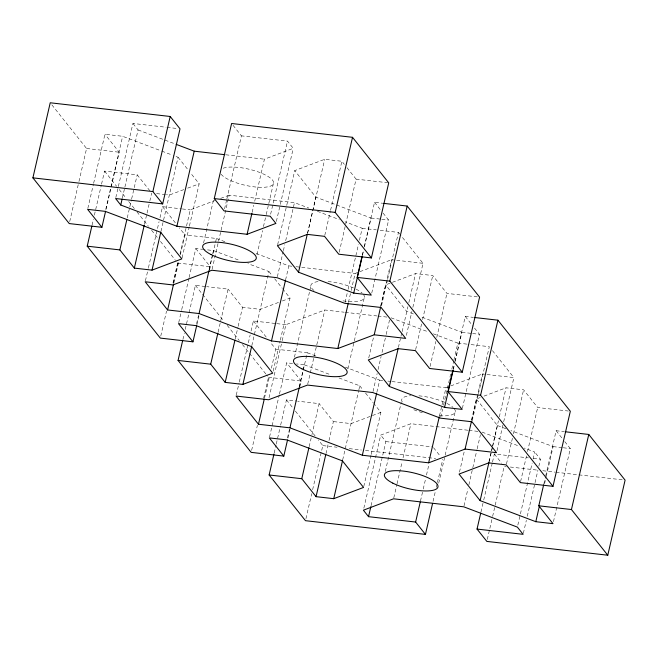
<?xml version="1.0" encoding="UTF-8"?>
<svg xmlns="http://www.w3.org/2000/svg" width="658" height="658" viewBox="0 0 658 658"><rect width="100%" height="100%" fill="white"/><g stroke="black" fill="none" stroke-linecap="round" stroke-linejoin="round"><path stroke-width="0.49" stroke-dasharray="3.29 2.47" d="M69.707 221.565L78.721 182.529M78.952 181.526L86.576 148.494L51.505 104.383M87.843 208.339L93.395 184.314M93.625 183.319L104.951 134.265L122.635 136.288L160.865 150.756M92.071 225.159L93.461 219.147M94.382 215.141L101.316 185.112M101.546 184.108L104.548 171.096L137.201 174.831L150.411 191.445M105.765 209.359L122.635 136.288M106.053 209.285L119.221 152.22L104.951 134.265M115.824 197.523L118.136 187.514M118.366 186.518L132.924 123.449L165.989 127.224M122.363 198L124.675 187.991M124.905 186.987L138.081 129.93L132.924 123.449M127.265 217.872L129.577 207.862M129.807 206.859L131.419 199.851M131.649 198.856L137.201 174.831M144.505 224.065L146.816 214.056M147.047 213.052L149.588 202.039M149.827 201.035L151.669 193.033M145.434 280.769L148.206 268.76M148.437 267.757L159.063 221.705M159.993 217.699L162.534 206.694L181.345 208.841M160.963 231.345L163.349 221.08M163.579 220.076L178.063 157.262L173.284 155.461M160.758 336.09L166.54 311.061M173.005 283.03L177.627 263.011L175.727 260.617M173.383 282.932L178.236 261.917M180.086 253.906L186.329 226.878M186.559 225.875L190.252 209.861L214.944 200.542M173.852 282.932L178.705 261.909M180.325 254.901L184.947 234.881L179.338 227.833M182.069 257.887L189.233 226.854M189.463 225.85L199.168 183.804L190.853 173.35M178.705 322.617L181.476 310.609M181.707 309.605L188.871 278.573M189.101 277.569L195.804 248.543L202.68 249.324M203.585 242.909L213.521 199.868M182.924 339.421L184.314 333.417M185.235 329.411L195.401 285.366L205.609 286.534M196.619 323.637L198.7 314.631M209.104 269.583L212.567 254.564M212.797 253.56L213.496 250.558L203.667 249.44M209.252 269.509L212.715 254.49M212.945 253.486L216.416 238.476L184.947 234.881M196.874 324.805L199.185 314.795M209.581 269.747L210.28 266.745L195.804 248.543M224.551 208.923L226.632 199.909M226.862 198.913L241.42 135.844L232.833 125.045M212.09 269.254L220.874 231.213M221.104 230.21L229.19 195.171L294.471 202.631L308.783 208.043M218.119 332.142L228.055 289.101L206.628 286.649M252.179 212.254L253.791 205.247M254.72 201.241L264.426 159.195L293.246 148.33L287.497 141.108L241.42 135.844M235.136 339.339L237.908 327.33M238.138 326.327L242.531 307.302L228.055 289.101M256.99 254.613L262.534 230.588M263.455 226.582L266.005 215.569M266.235 214.566L268.546 204.556M268.777 203.561L273.629 182.537M270.627 214.187L287.497 141.108M236.288 395.047L239.06 383.03M239.29 382.035L250.155 334.98M251.076 330.974L253.388 320.964L275.735 323.522M276.368 221.409L280.069 205.386M280.3 204.391L293.246 148.33M251.825 345.623L268.925 271.54L247.901 263.587M277.651 244.677L294.751 170.595L324.698 159.302L341.889 161.268L344.356 164.377M277.372 276.705L283.146 251.685M283.384 250.682L284.766 244.677M285.695 240.672L294.471 202.631M285.58 279.897L288.821 265.881L254.523 252.894M251.619 450.368L257.393 425.339M263.636 398.312L268.489 377.289L266.58 374.887M264.475 398.205L269.566 376.179M271.409 368.176L275.801 349.151L270.199 342.111M273.152 371.161L280.086 341.132M280.316 340.128L290.03 298.082L282.989 289.232M269.023 397.753L281.961 341.699M282.192 340.696L285.893 324.682L324.83 309.992L344.208 312.205M307.541 233.179L315.856 197.137L294.751 170.595M307.59 233.384L324.698 159.302M269.558 436.896L279.272 394.849M279.502 393.846L286.666 362.813L292.555 363.487M294.439 357.187L310.847 286.107M274.213 452.951L276.064 444.94M276.294 443.944L280.456 425.923M280.686 424.92L286.46 399.891L296.668 401.059M324.789 235.35L330.332 211.317M330.563 210.321L341.889 161.268M287.48 437.915L289.561 428.901M299.267 386.855L304.35 364.836L296.487 363.94M299.415 386.789L307.27 352.746L275.801 349.151M287.965 438.08L290.046 429.065M299.752 387.019L301.134 381.015L286.666 362.813M307.73 384.075L313.973 357.047M314.203 356.044L324.83 309.992M339.215 252.203L345.458 225.176M345.689 224.172L356.085 179.124L346.824 167.477M309.17 446.667L311.711 435.662M311.941 434.658L319.114 403.625L297.687 401.174M345.096 302.343L347.868 290.334M348.098 289.331L358.503 244.282M359.424 240.277L362.196 228.268L345.031 221.762M348.427 302.483L350.969 291.478M351.199 290.474L355.131 273.457L358.964 272.009M362.278 255.378L363.438 250.369M364.359 246.372L374.534 202.319L382.693 203.256M362.517 255.074L363.438 251.068M364.368 247.063L371.071 218.037L315.856 197.137M305.937 518.685L311.711 493.656M312.64 489.651L322.807 445.606L318.34 439.988M325.99 453.617L328.071 444.602M328.992 440.597L333.384 421.581L319.114 403.625M347.843 368.883L354.086 341.856M354.317 340.86L364.483 296.807M371.745 293.114L388.615 220.035L383.104 213.11M342.678 459.893L358.626 390.819M358.857 389.824L359.778 385.818L337.801 377.495M368.743 357.944L373.826 335.925M380.76 305.888L385.613 284.873L415.552 273.58L432.75 275.546L446.946 293.402L477.552 296.898M380.924 305.764L391.551 259.721L395.614 260.181M381.582 305.485L387.356 280.456M387.587 279.453L398.452 232.406L377.305 229.987M373.012 391.526L377.166 373.514M378.095 369.508L381.097 356.496M382.027 352.491L385.95 335.473M386.18 334.47L389.651 319.451M376.902 392.168L379.674 380.151L345.376 367.172M363.784 486.435L370.947 455.402M371.178 454.407L380.883 412.36L373.851 403.51M398.394 347.449L401.865 332.43M402.145 331.64L407.927 306.612M408.848 302.606L415.552 273.58M363.849 508.182L380.719 435.111L410.905 423.719L467.896 430.233M406.381 335.391L411.933 311.366M412.854 307.36L423.028 263.315L400.344 234.783M371.079 505.657L385.876 441.592L380.719 435.111M385.3 471.465L401.24 402.392M415.642 349.62L421.655 323.596M422.576 319.591L432.75 275.546M393.805 497.802L396.807 484.79M397.045 483.786L402.128 461.76M403.05 457.762L410.905 423.719M430.069 366.473L435.851 341.453M436.772 337.447L446.946 293.402M439.519 415.757L441.831 405.747M442.061 404.752L445.992 387.726L449.825 386.287M420.478 501.026L423.02 490.013M423.25 489.017L425.561 478.999M426.491 475.002L429.032 463.989M440.737 417.164L442.587 409.153M443.508 405.155L450.672 374.122M451.832 369.113L453.675 361.102M453.905 360.107L457.836 343.089L433.038 333.696M453.025 369.508L453.946 365.503M454.875 361.497L465.272 316.449L473.431 317.386M453.354 369.344L454.283 365.338M455.204 361.332L461.908 332.298L420.034 316.457M433.063 501.355L435.374 491.345M436.303 487.339L437.225 483.334M437.455 482.339L442.776 459.309M438.705 483.161L444.94 456.134M445.17 455.13L455.344 411.086M462.368 408.388L479.468 334.305L472.683 325.768M459.481 472.082L464.342 451.059M471.506 420.026L476.359 399.003L480.184 397.555M471.778 420.043L482.413 373.991L513.882 377.593L503.485 422.642M472.205 420.758L478.218 394.734M478.448 393.731L489.305 346.684L467.986 344.249M464.022 505.821L467.945 488.804M468.874 484.798L472.567 468.784M472.798 467.78L476.96 449.759M477.19 448.764L480.43 434.749M488.935 461.883L492.406 446.872M492.636 445.869L498.41 420.84M499.34 416.843L506.035 387.809L523.604 389.816L537.685 407.532L568.29 411.028M489.141 461.579L491.452 451.569M491.682 450.574L492.373 447.572M492.603 446.568L497.456 425.545L476.359 399.003M480.965 512.047L483.507 501.034M483.737 500.031L492.283 462.993M492.521 461.99L494.364 453.987L528.423 457.878M497.012 450.664L503.247 423.637M487.307 539.404L489.618 529.394M489.848 528.39L492.39 517.377M492.62 516.382L504.176 466.325L506.208 466.555M506.495 463.89L512.508 437.866M513.429 433.861L523.604 389.816M520.585 481.607L526.589 455.583M527.519 451.577L537.685 407.532M517.83 525.1L532.166 463.035M533.087 459.029L534.707 452.03L524.179 448.04M523.349 533.325L526.351 520.313M527.272 516.308L537.907 470.264M538.828 466.259L540.448 459.251L534.707 452.03M543.878 483.786L545.498 476.779M545.729 475.775L556.133 430.727L564.293 431.656M544.577 483.655L545.967 477.65M546.198 476.647L553.131 446.618L510.896 430.628M553.452 521.662L570.322 448.583L564.77 441.592M183.779 189.611L169.361 195.048L166.408 194.71M187.629 188.163L199.168 183.804M220.644 198.395L229.19 195.171M359.926 271.647L391.551 259.721M278.49 302.433L260.214 309.326L242.531 307.302M282.331 300.986L290.03 298.082M450.779 385.925L482.413 373.991M380.883 412.36L351.076 423.604L333.384 421.581M484.017 396.116L506.035 387.809M166.992 127.339L178.005 128.598M225.76 154.778L264.426 159.195M356.085 179.124L387.71 182.735M86.576 148.494L119.221 152.22M156.588 193.592L165.429 194.603M371.071 218.037L380.817 219.147M381.796 219.262L388.615 220.035M362.196 228.268L376.294 229.872M182.332 208.956L190.252 209.861M396.634 260.297L423.028 263.315M288.821 265.881L291.881 266.227M295.96 266.696L355.131 273.457M177.627 263.011L210.28 266.745M345.228 312.328L376.853 315.939M377.873 316.054L387.052 317.098M461.908 332.298L471.663 333.417M472.641 333.532L479.468 334.305M457.836 343.089L466.974 344.126M276.755 323.637L285.893 324.682M379.674 380.151L382.734 380.505M387.842 381.089L390.901 381.434M391.921 381.55L445.992 387.726M268.489 377.289L301.134 381.015M468.907 430.348L478.07 431.393M553.131 446.618L562.236 447.654M563.248 447.769L570.322 448.583M385.876 441.592L432.964 446.971M533.432 458.445L540.448 459.251M322.807 445.606L337.036 447.234M349.242 448.624L361.439 450.023M365.503 450.483L435.654 458.494M510.279 467.024L537.709 470.157M542.792 470.733L554.99 472.131M556.002 472.247L623.068 479.904M138.081 129.93L175.184 143.97M161.819 151.118L172.33 155.099M317.37 211.292L339.306 219.599M216.416 238.476L224.987 241.716M413.38 313.932L406.718 311.415L385.613 284.873M213.496 250.558L240.252 260.691M391.066 317.814L428.268 331.895M307.27 352.746L315.848 355.994M497.456 425.545L506.101 428.81M304.35 364.836L331.114 374.961M482.075 432.109L519.392 446.231M374.534 202.319L380.653 210.025M398.452 232.406L399.71 233.993M465.272 316.449L472.066 324.994M492.455 350.64L513.882 377.593M556.133 430.727L562.302 438.491M494.364 453.987L501.725 463.24M433.573 447.736L440.317 456.224M178.063 157.262L188.295 170.134M268.925 271.54L272.124 275.562M274.682 278.778L282.356 288.434M359.778 385.818L362.977 389.84M365.535 393.056L373.209 402.704M162.534 206.694L176.229 223.917M253.388 320.964L267.09 338.196M104.548 171.096L116.622 186.28M119.164 189.479L126.155 198.272M128.697 201.471L134.421 208.66M136.963 211.86L148.395 226.245M151.579 230.242L157.928 238.237M160.47 241.428L175.086 259.811M195.401 285.366L223.366 320.536M227.183 325.332L239.257 340.523M242.432 344.512L248.79 352.507M249.423 353.305L265.947 374.089M286.46 399.891L292.835 407.911M295.393 411.118L315.157 435.983M223.177 168.242A27.471 8.258 13 0 1 265.199 174.872A27.471 8.258 13 0 1 260.922 187.324A27.471 8.258 13 0 1 221.113 174.247M363.364 294.397A27.471 8.258 13 0 1 342.464 300.78M313.973 290.482A27.471 8.258 13 0 1 319.804 281.418M328.054 281.558A27.471 8.258 13 0 1 353.757 288.056M356.06 289.142A27.471 8.258 13 0 1 362.13 293.106M454.217 408.667A27.471 8.258 13 0 1 438.138 415.642M422.362 412.681A27.471 8.258 13 0 1 411.637 408.783M402.252 401.964A27.471 8.258 13 0 1 410.658 395.688M418.907 395.828A27.471 8.258 13 0 1 443.796 401.972M446.914 403.42A27.471 8.258 13 0 1 452.992 407.376"/><path stroke-width="0.99" d="M105.593 211.284L101.891 227.298L69.246 223.572L32.9 177.857L50.23 102.78L170.2 116.482L180.012 128.828L162.682 203.906L115.594 198.527L120.743 205.008L176.879 226.253L247.095 234.281L275.908 223.407L270.167 216.186L224.082 210.922L214.269 198.584L231.608 123.498L352.524 137.316L388.73 182.85L371.4 257.936L338.755 254.202L324.559 236.345L307.36 234.38L277.421 245.673L298.526 272.215L353.733 293.114L371.285 295.121L357.195 277.405L362.048 256.381M196.643 325.809L192.942 341.823L160.297 338.089L87.218 246.174L91.84 226.155M120.743 205.008L122.133 199.004M101.891 227.298L87.613 209.343L105.305 211.366L160.733 232.348L181.838 258.89L152.023 270.134L134.339 268.11L119.863 249.908L126.797 219.879M134.339 268.11L144.275 225.061M162.682 203.906L152.87 191.568L170.2 116.482M152.023 270.134L160.807 232.093M176.879 226.253L194.217 151.175L176.138 144.332M167.609 309.959L145.196 281.772L172.922 284.939L211.86 270.249L277.141 277.709L344.866 303.346L381.114 307.483L405.69 338.393L374.221 334.799L337.801 348.534L271.483 340.959L199.078 313.553L167.609 309.959L173.622 283.927M287.497 440.079L283.804 456.101L251.159 452.367L178.071 360.444L182.694 340.425M199.078 313.553L209.022 270.512M192.942 341.823L178.474 323.621L196.158 325.636L251.586 346.618L272.692 373.16L242.884 384.404L225.192 382.388L210.716 364.178L217.88 333.145M247.095 234.281L251.948 213.258M225.192 382.388L234.906 340.342M242.884 384.404L251.669 346.363M271.483 340.959L285.35 280.892M258.471 424.237L236.058 396.042L268.554 399.76L307.5 385.07L372.782 392.53L440.506 418.167L471.975 421.762L496.551 452.671L465.074 449.077L428.654 462.813L362.344 455.237L289.939 427.832L258.471 424.237L264.245 399.209M298.526 272.215L307.311 234.174M432.602 503.354L425.438 534.395L305.476 520.684L269.13 474.977L273.983 453.954M371.4 257.936L335.193 212.394L352.524 137.316M289.939 427.832L299.184 387.784M283.804 456.101L269.328 437.891L287.02 439.914L342.448 460.896L363.553 487.438L333.738 498.682L316.054 496.658L301.775 478.703L308.939 447.67M337.801 348.534L348.197 303.486M353.733 293.114L362.287 256.077M316.054 496.658L325.759 454.612M333.738 498.682L342.522 460.641M374.221 334.799L380.694 306.768M407.179 206.053L479.592 297.128L462.261 372.206L389.849 281.131L407.179 206.053L383.713 203.371M362.344 455.237L376.672 393.171M452.794 370.512L447.942 391.535L462.138 409.391L444.569 407.384L389.38 386.493L398.164 348.452M425.438 534.395L415.626 522.049L368.538 516.67L370.849 506.66M428.654 462.813L439.289 416.761M415.626 522.049L420.248 502.029M444.569 407.384L453.123 370.339M465.074 449.077L471.547 421.046M497.917 320.183L570.33 411.258L553 486.336L480.587 395.261L497.917 320.183L474.451 317.501M543.648 484.781L538.795 505.805L552.991 523.661L535.801 521.695L480.126 500.623L488.91 462.582M565.312 431.78L588.778 434.453L625.1 480.143L607.77 555.22L486.846 541.402L477.034 529.065L480.735 513.051M535.801 521.695L539.264 506.676M607.77 555.22L571.448 509.539L588.778 434.453M194.217 151.175L224.74 154.663M32.9 177.857L152.87 191.568M214.269 198.584L335.193 212.394M87.218 246.174L119.863 249.908M357.195 277.405L389.849 281.131M462.261 372.206L429.608 368.48L415.412 350.624L398.222 348.658L368.283 359.951L389.38 386.493M178.071 360.444L210.716 364.178M447.942 391.535L480.587 395.261M553 486.336L520.355 482.61L506.265 464.893L488.705 462.887L459.021 474.081L480.126 500.623M269.13 474.977L301.775 478.703M538.795 505.805L571.448 509.539M477.034 529.065L523.11 534.329L517.369 527.107L463.783 506.825L393.574 498.805L363.389 510.189L368.538 516.67M211.086 254.58A27.471 8.258 13 0 0 255.592 259.663A27.471 8.258 13 0 0 221.754 242.555A27.471 8.258 13 0 0 211.086 254.58M301.94 368.858A27.471 8.258 13 0 0 346.445 373.941A27.471 8.258 13 0 0 312.608 356.825A27.471 8.258 13 0 0 301.94 368.858M392.801 483.128A27.471 8.258 13 0 0 437.307 488.211A27.471 8.258 13 0 0 403.469 471.103A27.471 8.258 13 0 0 392.801 483.128"/></g></svg>
